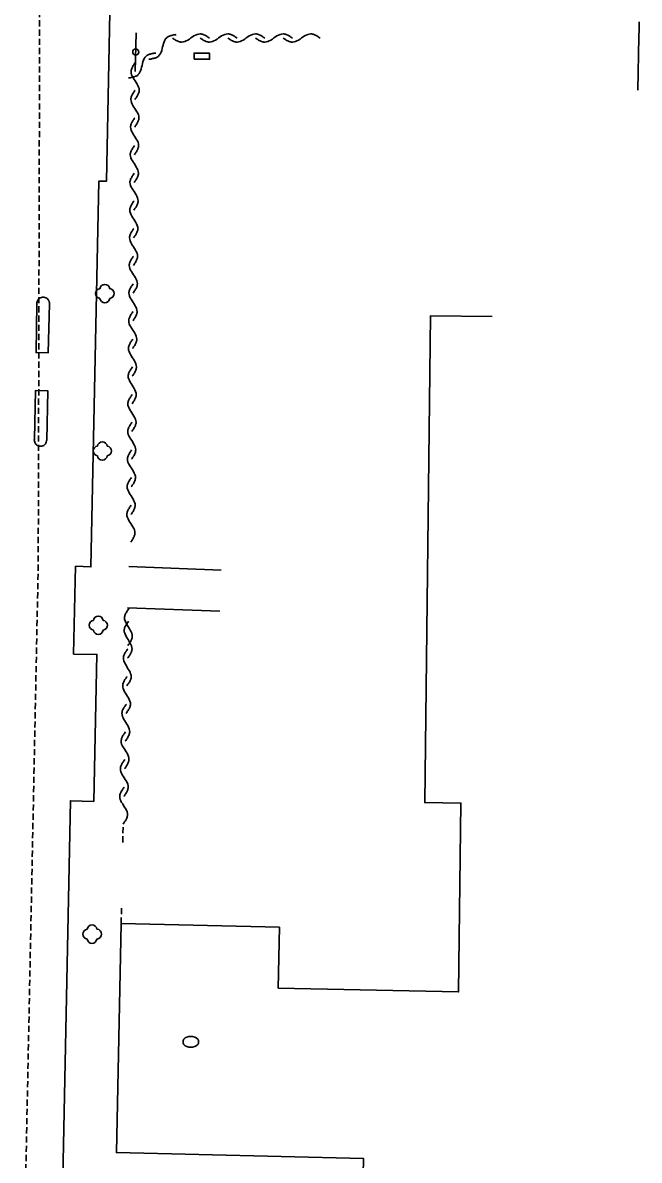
# Model space of a CAD drawing. Header units: millimetres. Extents: x 107999 to 109001, y 146999 to 148001.
# Drawn here: x 108179.4 to 108229.5, y 147292 to 147384.5 of the extents above; entities that cross this region are included whole.
import ezdxf
from ezdxf.enums import TextEntityAlignment as Align

# ---------------------------------------------------------------- set-up
doc = ezdxf.new("R2010")
doc.units = ezdxf.units.MM
doc.linetypes.add('DASHED', pattern=[0.75, 0.5, -0.25])
for name, color, linetype in [('W0001', 6, 'DASHED'), ('W0008', 7, 'CONTINUOUS'), ('W0100', 7, 'CONTINUOUS'), ('W0112', 1, 'DASHED'), ('W0300', 7, 'CONTINUOUS'), ('W0310', 3, 'CONTINUOUS'), ('W0322', 7, 'CONTINUOUS'), ('W0471', 7, 'CONTINUOUS'), ('W0991', 7, 'CONTINUOUS')]:
    doc.layers.add(name, color=color, linetype=linetype)
doc.styles.get("Standard").update_dxf_attribs({"font": 'romans.shx', "width": 0.85})

msp = doc.modelspace()

# ---------------------------------------------------------------- linework, layer by layer
at = {"layer": 'W0001', "flags": 128}
msp.add_lwpolyline([(108187.445, 147417.219), (108185.586, 147414.125), (108184.203, 147411.375), (108182.195, 147404.688), (108180.789, 147395.078), (108180.648, 147340.438), (108178.625, 147241.438), (108177.969, 147209.859), (108177.188, 147170.172), (108176.664, 147146.641), (108176.543, 147140.368), (108175.898, 147106.844)], dxfattribs=at)
at = {"layer": 'W0008'}
for points in [[(108180.477, 147184.844), (108181, 147209.828), (108182.289, 147209.797), (108182.914, 147241.359), (108181.656, 147241.375), (108183.266, 147321.266), (108185.156, 147321.203), (108185.414, 147333.156), (108183.523, 147333.188), (108183.68, 147340.328), (108184.914, 147340.266), (108183.68, 147340.328), (108184.93, 147340.266), (108185.586, 147371.641), (108186.188, 147371.625), (108186.672, 147395.016)], [(108229.49, 147383.359), (108229.498, 147383.406), (108229.49, 147383.438), (108229.498, 147383.469), (108229.498, 147383.516), (108229.498, 147383.547), (108229.498, 147383.594), (108229.498, 147383.625), (108229.498, 147383.656), (108229.506, 147383.703), (108229.506, 147383.734), (108229.506, 147383.781), (108229.506, 147383.813), (108229.514, 147384.078), (108229.514, 147384.328), (108229.522, 147384.578)], [(108229.405, 147379.031), (108229.49, 147383.359)], [(108181.555, 147361.656), (108181.461, 147357.688), (108180.469, 147357.703), (108180.547, 147361.672), (108180.547, 147361.75), (108180.562, 147361.828), (108180.594, 147361.906), (108180.641, 147361.984), (108180.695, 147362.062), (108180.758, 147362.109), (108180.836, 147362.156), (108180.922, 147362.188), (108181.008, 147362.203), (108181.094, 147362.203), (108181.18, 147362.188), (108181.258, 147362.156), (108181.336, 147362.109), (108181.406, 147362.062), (108181.461, 147361.984), (108181.508, 147361.922), (108181.539, 147361.828), (108181.555, 147361.75), (108181.555, 147361.656)], [(108180.336, 147350.656), (108180.328, 147350.578), (108180.336, 147350.484), (108180.359, 147350.406), (108180.398, 147350.328), (108180.453, 147350.25), (108180.516, 147350.188), (108180.594, 147350.141), (108180.672, 147350.109), (108180.758, 147350.094), (108180.844, 147350.078), (108180.93, 147350.094), (108181.016, 147350.125), (108181.094, 147350.156), (108181.164, 147350.203), (108181.227, 147350.266), (108181.273, 147350.344), (108181.305, 147350.422), (108181.328, 147350.516), (108181.336, 147350.578), (108181.422, 147354.594), (108180.43, 147354.625), (108180.336, 147350.656)], [(108188.023, 147340.297), (108195.523, 147340.016)], [(108187.906, 147336.953), (108195.406, 147336.688)]]:
    msp.add_lwpolyline(points, dxfattribs=at)
at = {"layer": 'W0100'}
msp.add_lwpolyline([(108190.461, 147216.922), (108185.461, 147217.031), (108185.812, 147234.109), (108194.266, 147233.984), (108194.172, 147229.422), (108205.789, 147229.188), (108207.086, 147292.188), (108187, 147292.656), (108187.383, 147311.281), (108200.266, 147310.984), (108200.164, 147306.031), (108214.836, 147305.719), (108215.016, 147321.078), (108212.078, 147321.109), (108212.555, 147360.688), (108217.555, 147360.625)], dxfattribs=at)
at = {"layer": 'W0112'}
for points in [[(108187.523, 147317.875), (108187.547, 147319.359)], [(108187.383, 147311.281), (108187.43, 147312.781)]]:
    msp.add_lwpolyline(points, dxfattribs=at)
at = {"layer": 'W0300'}
for centre, radius, start, end in [((108185.711, 147362.5), 0.393, 96.8428, 263.1572), ((108186.062, 147362.844), 0.401, 6.7098, 173.2902), ((108186.414, 147362.5), 0.409, 276.5819, 83.4181), ((108186.062, 147362.141), 0.401, 186.7098, 353.2902), ((108185.508, 147349.703), 0.393, 96.8428, 263.1572), ((108185.859, 147350.047), 0.401, 6.7098, 173.2902), ((108186.211, 147349.703), 0.393, 275.7106, 83.1572), ((108185.859, 147349.344), 0.4, 184.4846, 355.5154), ((108185.531, 147335.875), 0.401, 6.7098, 173.2902), ((108185.18, 147335.531), 0.393, 95.7106, 264.2894), ((108185.531, 147335.172), 0.392, 184.5739, 355.4261), ((108185.883, 147335.531), 0.393, 276.8428, 83.1572), ((108185.023, 147310.766), 0.401, 6.7098, 173.2902), ((108184.672, 147310.422), 0.393, 95.7106, 264.2894), ((108185.375, 147310.422), 0.409, 276.5819, 83.4181), ((108185.023, 147310.062), 0.393, 186.8428, 353.1572)]:
    msp.add_arc(centre, radius, start, end, dxfattribs=at)
at = {"layer": 'W0310'}
for points in [[(108189.648, 147381.547), (108189.727, 147381.562), (108189.797, 147381.562), (108189.867, 147381.578), (108189.945, 147381.594), (108190.016, 147381.609), (108190.078, 147381.625), (108190.148, 147381.641), (108190.211, 147381.672), (108190.273, 147381.688), (108190.328, 147381.719), (108190.383, 147381.75), (108190.43, 147381.797), (108190.516, 147381.891), (108190.578, 147382), (108190.641, 147382.125), (108190.688, 147382.266), (108190.727, 147382.406), (108190.766, 147382.547), (108190.797, 147382.688), (108190.836, 147382.828), (108190.883, 147382.969), (108190.945, 147383.094), (108191.008, 147383.203), (108191.094, 147383.297), (108191.141, 147383.344), (108191.195, 147383.375), (108191.25, 147383.406), (108191.312, 147383.422), (108191.375, 147383.453), (108191.445, 147383.469), (108191.508, 147383.484), (108191.578, 147383.5), (108191.656, 147383.516), (108191.727, 147383.531), (108191.797, 147383.531), (108191.875, 147383.547)], [(108191.562, 147383.266), (108191.625, 147383.219), (108191.688, 147383.188), (108191.75, 147383.141), (108191.812, 147383.109), (108191.875, 147383.078), (108191.938, 147383.047), (108192, 147383.016), (108192.062, 147382.984), (108192.125, 147382.969), (108192.188, 147382.953), (108192.25, 147382.938), (108192.312, 147382.938), (108192.445, 147382.953), (108192.562, 147382.984), (108192.688, 147383.047), (108192.812, 147383.109), (108192.938, 147383.188), (108193.062, 147383.281), (108193.188, 147383.359), (108193.312, 147383.438), (108193.438, 147383.5), (108193.562, 147383.562), (108193.688, 147383.594), (108193.812, 147383.609), (108193.875, 147383.609), (108193.938, 147383.594), (108194, 147383.578), (108194.062, 147383.562), (108194.125, 147383.531), (108194.188, 147383.5), (108194.25, 147383.469), (108194.312, 147383.438), (108194.375, 147383.391), (108194.438, 147383.344), (108194.5, 147383.312), (108194.562, 147383.266)], [(108193.812, 147383.266), (108193.875, 147383.219), (108193.938, 147383.188), (108194, 147383.141), (108194.062, 147383.109), (108194.125, 147383.078), (108194.188, 147383.047), (108194.25, 147383.016), (108194.312, 147382.984), (108194.375, 147382.969), (108194.438, 147382.953), (108194.5, 147382.938), (108194.562, 147382.938), (108194.695, 147382.953), (108194.812, 147382.984), (108194.938, 147383.047), (108195.062, 147383.109), (108195.188, 147383.188), (108195.312, 147383.281), (108195.438, 147383.359), (108195.562, 147383.438), (108195.688, 147383.5), (108195.812, 147383.562), (108195.938, 147383.594), (108196.062, 147383.609), (108196.125, 147383.609), (108196.188, 147383.594), (108196.25, 147383.578), (108196.312, 147383.562), (108196.375, 147383.531), (108196.438, 147383.5), (108196.5, 147383.469), (108196.562, 147383.438), (108196.625, 147383.391), (108196.688, 147383.344), (108196.75, 147383.312), (108196.812, 147383.266)], [(108196.062, 147383.266), (108196.125, 147383.219), (108196.188, 147383.188), (108196.25, 147383.141), (108196.312, 147383.109), (108196.375, 147383.078), (108196.438, 147383.047), (108196.5, 147383.016), (108196.562, 147382.984), (108196.625, 147382.969), (108196.688, 147382.953), (108196.75, 147382.938), (108196.812, 147382.938), (108196.945, 147382.953), (108197.062, 147382.984), (108197.188, 147383.047), (108197.312, 147383.109), (108197.438, 147383.188), (108197.562, 147383.281), (108197.688, 147383.359), (108197.812, 147383.438), (108197.938, 147383.5), (108198.062, 147383.562), (108198.188, 147383.594), (108198.312, 147383.609), (108198.375, 147383.609), (108198.438, 147383.594), (108198.5, 147383.578), (108198.562, 147383.562), (108198.625, 147383.531), (108198.688, 147383.5), (108198.75, 147383.469), (108198.812, 147383.438), (108198.875, 147383.391), (108198.938, 147383.344), (108199, 147383.312), (108199.062, 147383.266)], [(108198.312, 147383.266), (108198.375, 147383.219), (108198.438, 147383.188), (108198.5, 147383.141), (108198.562, 147383.109), (108198.625, 147383.078), (108198.688, 147383.047), (108198.75, 147383.016), (108198.812, 147382.984), (108198.875, 147382.969), (108198.938, 147382.953), (108199, 147382.938), (108199.062, 147382.938), (108199.195, 147382.953), (108199.312, 147382.984), (108199.438, 147383.047), (108199.562, 147383.109), (108199.688, 147383.188), (108199.812, 147383.281), (108199.938, 147383.359), (108200.062, 147383.438), (108200.188, 147383.5), (108200.312, 147383.562), (108200.438, 147383.594), (108200.562, 147383.609), (108200.625, 147383.609), (108200.688, 147383.594), (108200.75, 147383.578), (108200.812, 147383.562), (108200.875, 147383.531), (108200.938, 147383.5), (108201, 147383.469), (108201.062, 147383.438), (108201.125, 147383.391), (108201.188, 147383.344), (108201.25, 147383.312), (108201.312, 147383.266)], [(108200.562, 147383.266), (108200.625, 147383.219), (108200.688, 147383.188), (108200.75, 147383.141), (108200.812, 147383.109), (108200.875, 147383.078), (108200.938, 147383.047), (108201, 147383.016), (108201.062, 147382.984), (108201.125, 147382.969), (108201.188, 147382.953), (108201.25, 147382.938), (108201.312, 147382.938), (108201.445, 147382.953), (108201.562, 147382.984), (108201.688, 147383.047), (108201.812, 147383.109), (108201.938, 147383.188), (108202.062, 147383.281), (108202.188, 147383.359), (108202.312, 147383.438), (108202.438, 147383.5), (108202.562, 147383.562), (108202.688, 147383.594), (108202.812, 147383.609), (108202.875, 147383.609), (108202.938, 147383.594), (108203, 147383.578), (108203.062, 147383.562), (108203.125, 147383.531), (108203.188, 147383.5), (108203.25, 147383.469), (108203.312, 147383.438), (108203.375, 147383.391), (108203.438, 147383.344), (108203.5, 147383.312), (108203.562, 147383.266)], [(108187.977, 147380.031), (108188.055, 147380.047), (108188.125, 147380.047), (108188.195, 147380.062), (108188.273, 147380.078), (108188.344, 147380.094), (108188.406, 147380.109), (108188.477, 147380.125), (108188.539, 147380.156), (108188.602, 147380.172), (108188.656, 147380.203), (108188.711, 147380.234), (108188.758, 147380.281), (108188.844, 147380.375), (108188.914, 147380.484), (108188.969, 147380.609), (108189.016, 147380.75), (108189.055, 147380.891), (108189.094, 147381.047), (108189.125, 147381.188), (108189.164, 147381.328), (108189.211, 147381.469), (108189.266, 147381.594), (108189.336, 147381.703), (108189.422, 147381.797), (108189.469, 147381.844), (108189.523, 147381.875), (108189.578, 147381.906), (108189.641, 147381.922), (108189.703, 147381.953), (108189.773, 147381.969), (108189.836, 147381.984), (108189.906, 147382), (108189.984, 147382.016), (108190.055, 147382.031), (108190.125, 147382.031), (108190.203, 147382.047)], [(108188.516, 147378.281), (108188.555, 147378.344), (108188.602, 147378.406), (108188.641, 147378.469), (108188.688, 147378.531), (108188.719, 147378.594), (108188.75, 147378.656), (108188.781, 147378.719), (108188.805, 147378.781), (108188.828, 147378.844), (108188.844, 147378.906), (108188.859, 147378.969), (108188.859, 147379.031), (108188.844, 147379.156), (108188.812, 147379.281), (108188.758, 147379.406), (108188.688, 147379.531), (108188.609, 147379.656), (108188.531, 147379.781), (108188.445, 147379.906), (108188.367, 147380.031), (108188.297, 147380.156), (108188.242, 147380.281), (108188.211, 147380.406), (108188.195, 147380.531), (108188.195, 147380.594), (108188.211, 147380.656), (108188.227, 147380.719), (108188.25, 147380.781), (108188.273, 147380.844), (108188.305, 147380.906), (108188.336, 147380.969), (108188.375, 147381.031), (108188.414, 147381.094), (108188.453, 147381.156), (108188.5, 147381.219), (108188.539, 147381.281)], [(108188.492, 147376.031), (108188.531, 147376.094), (108188.578, 147376.156), (108188.617, 147376.219), (108188.664, 147376.281), (108188.695, 147376.344), (108188.727, 147376.406), (108188.758, 147376.469), (108188.781, 147376.531), (108188.805, 147376.594), (108188.82, 147376.656), (108188.836, 147376.719), (108188.836, 147376.781), (108188.82, 147376.906), (108188.789, 147377.031), (108188.734, 147377.156), (108188.664, 147377.281), (108188.586, 147377.406), (108188.508, 147377.531), (108188.43, 147377.656), (108188.352, 147377.781), (108188.281, 147377.906), (108188.227, 147378.031), (108188.195, 147378.156), (108188.18, 147378.281), (108188.18, 147378.344), (108188.195, 147378.406), (108188.211, 147378.469), (108188.234, 147378.531), (108188.258, 147378.594), (108188.289, 147378.656), (108188.32, 147378.719), (108188.359, 147378.781), (108188.398, 147378.844), (108188.438, 147378.906), (108188.484, 147378.969), (108188.523, 147379.031)], [(108188.469, 147373.781), (108188.508, 147373.844), (108188.555, 147373.906), (108188.594, 147373.969), (108188.641, 147374.031), (108188.672, 147374.094), (108188.703, 147374.156), (108188.734, 147374.219), (108188.758, 147374.281), (108188.781, 147374.344), (108188.797, 147374.406), (108188.812, 147374.469), (108188.812, 147374.531), (108188.797, 147374.656), (108188.766, 147374.781), (108188.711, 147374.906), (108188.641, 147375.031), (108188.562, 147375.156), (108188.484, 147375.281), (108188.406, 147375.406), (108188.328, 147375.531), (108188.258, 147375.656), (108188.203, 147375.781), (108188.172, 147375.906), (108188.156, 147376.031), (108188.156, 147376.094), (108188.172, 147376.156), (108188.188, 147376.219), (108188.211, 147376.281), (108188.234, 147376.344), (108188.266, 147376.406), (108188.297, 147376.469), (108188.336, 147376.531), (108188.375, 147376.594), (108188.414, 147376.656), (108188.461, 147376.719), (108188.5, 147376.781)], [(108188.453, 147371.531), (108188.492, 147371.594), (108188.539, 147371.656), (108188.578, 147371.719), (108188.625, 147371.781), (108188.656, 147371.844), (108188.688, 147371.906), (108188.719, 147371.969), (108188.742, 147372.031), (108188.766, 147372.094), (108188.781, 147372.156), (108188.797, 147372.219), (108188.797, 147372.281), (108188.781, 147372.406), (108188.75, 147372.531), (108188.695, 147372.656), (108188.625, 147372.781), (108188.547, 147372.906), (108188.469, 147373.031), (108188.383, 147373.156), (108188.305, 147373.281), (108188.234, 147373.406), (108188.18, 147373.531), (108188.148, 147373.656), (108188.133, 147373.781), (108188.133, 147373.844), (108188.148, 147373.906), (108188.164, 147373.969), (108188.188, 147374.031), (108188.211, 147374.094), (108188.242, 147374.156), (108188.273, 147374.219), (108188.312, 147374.281), (108188.352, 147374.344), (108188.391, 147374.406), (108188.438, 147374.469), (108188.477, 147374.531)], [(108188.43, 147369.281), (108188.469, 147369.344), (108188.516, 147369.406), (108188.555, 147369.469), (108188.602, 147369.531), (108188.633, 147369.594), (108188.664, 147369.656), (108188.695, 147369.719), (108188.719, 147369.781), (108188.742, 147369.844), (108188.758, 147369.906), (108188.773, 147369.969), (108188.773, 147370.031), (108188.758, 147370.156), (108188.727, 147370.281), (108188.672, 147370.406), (108188.602, 147370.531), (108188.523, 147370.656), (108188.445, 147370.781), (108188.359, 147370.906), (108188.281, 147371.031), (108188.211, 147371.156), (108188.156, 147371.281), (108188.125, 147371.406), (108188.109, 147371.531), (108188.109, 147371.594), (108188.125, 147371.656), (108188.141, 147371.719), (108188.164, 147371.781), (108188.188, 147371.844), (108188.219, 147371.906), (108188.25, 147371.969), (108188.289, 147372.031), (108188.328, 147372.094), (108188.367, 147372.156), (108188.414, 147372.219), (108188.453, 147372.281)], [(108188.406, 147367.031), (108188.445, 147367.094), (108188.492, 147367.156), (108188.531, 147367.219), (108188.578, 147367.281), (108188.609, 147367.344), (108188.641, 147367.406), (108188.672, 147367.469), (108188.695, 147367.531), (108188.719, 147367.594), (108188.734, 147367.656), (108188.75, 147367.719), (108188.75, 147367.781), (108188.734, 147367.906), (108188.703, 147368.031), (108188.648, 147368.156), (108188.578, 147368.281), (108188.5, 147368.406), (108188.422, 147368.531), (108188.344, 147368.656), (108188.266, 147368.781), (108188.195, 147368.906), (108188.141, 147369.031), (108188.109, 147369.156), (108188.094, 147369.281), (108188.094, 147369.344), (108188.109, 147369.406), (108188.125, 147369.469), (108188.148, 147369.531), (108188.172, 147369.594), (108188.203, 147369.656), (108188.234, 147369.719), (108188.273, 147369.781), (108188.312, 147369.844), (108188.352, 147369.906), (108188.398, 147369.969), (108188.438, 147370.031)], [(108188.383, 147364.781), (108188.422, 147364.844), (108188.469, 147364.906), (108188.508, 147364.969), (108188.555, 147365.031), (108188.586, 147365.094), (108188.617, 147365.156), (108188.648, 147365.219), (108188.672, 147365.281), (108188.695, 147365.344), (108188.711, 147365.406), (108188.727, 147365.469), (108188.727, 147365.531), (108188.711, 147365.656), (108188.68, 147365.781), (108188.625, 147365.906), (108188.555, 147366.031), (108188.477, 147366.156), (108188.398, 147366.281), (108188.32, 147366.406), (108188.242, 147366.531), (108188.172, 147366.656), (108188.117, 147366.781), (108188.086, 147366.906), (108188.07, 147367.031), (108188.07, 147367.094), (108188.086, 147367.156), (108188.102, 147367.219), (108188.125, 147367.281), (108188.148, 147367.344), (108188.18, 147367.406), (108188.211, 147367.469), (108188.25, 147367.531), (108188.289, 147367.594), (108188.328, 147367.656), (108188.375, 147367.719), (108188.414, 147367.781)], [(108188.359, 147362.531), (108188.406, 147362.594), (108188.445, 147362.656), (108188.484, 147362.719), (108188.531, 147362.781), (108188.562, 147362.844), (108188.602, 147362.906), (108188.633, 147362.969), (108188.656, 147363.031), (108188.68, 147363.094), (108188.695, 147363.156), (108188.703, 147363.219), (108188.711, 147363.281), (108188.703, 147363.422), (108188.664, 147363.531), (108188.609, 147363.656), (108188.547, 147363.781), (108188.469, 147363.906), (108188.383, 147364.031), (108188.305, 147364.156), (108188.227, 147364.297), (108188.148, 147364.406), (108188.094, 147364.531), (108188.062, 147364.656), (108188.047, 147364.781), (108188.047, 147364.844), (108188.062, 147364.906), (108188.078, 147364.969), (108188.102, 147365.031), (108188.125, 147365.094), (108188.156, 147365.156), (108188.188, 147365.219), (108188.227, 147365.281), (108188.266, 147365.344), (108188.305, 147365.406), (108188.352, 147365.469), (108188.391, 147365.531)], [(108188.344, 147360.281), (108188.383, 147360.344), (108188.43, 147360.406), (108188.469, 147360.469), (108188.516, 147360.531), (108188.547, 147360.594), (108188.578, 147360.656), (108188.609, 147360.719), (108188.633, 147360.781), (108188.656, 147360.844), (108188.672, 147360.906), (108188.688, 147360.969), (108188.688, 147361.031), (108188.672, 147361.156), (108188.641, 147361.281), (108188.586, 147361.406), (108188.516, 147361.531), (108188.438, 147361.656), (108188.359, 147361.781), (108188.273, 147361.906), (108188.195, 147362.031), (108188.125, 147362.156), (108188.07, 147362.281), (108188.039, 147362.406), (108188.023, 147362.531), (108188.023, 147362.594), (108188.039, 147362.656), (108188.055, 147362.719), (108188.078, 147362.781), (108188.102, 147362.844), (108188.133, 147362.906), (108188.164, 147362.969), (108188.203, 147363.031), (108188.242, 147363.094), (108188.281, 147363.156), (108188.328, 147363.219), (108188.367, 147363.281)], [(108188.32, 147358.031), (108188.359, 147358.094), (108188.406, 147358.156), (108188.445, 147358.219), (108188.492, 147358.281), (108188.523, 147358.344), (108188.555, 147358.406), (108188.586, 147358.469), (108188.609, 147358.531), (108188.633, 147358.594), (108188.648, 147358.656), (108188.664, 147358.719), (108188.664, 147358.781), (108188.648, 147358.906), (108188.617, 147359.031), (108188.562, 147359.156), (108188.492, 147359.281), (108188.414, 147359.406), (108188.336, 147359.531), (108188.258, 147359.656), (108188.18, 147359.781), (108188.109, 147359.906), (108188.055, 147360.031), (108188.023, 147360.156), (108188.008, 147360.281), (108188.008, 147360.344), (108188.023, 147360.406), (108188.039, 147360.469), (108188.062, 147360.531), (108188.086, 147360.594), (108188.117, 147360.656), (108188.148, 147360.719), (108188.188, 147360.781), (108188.227, 147360.844), (108188.266, 147360.906), (108188.312, 147360.969), (108188.352, 147361.031)], [(108188.297, 147355.781), (108188.336, 147355.844), (108188.383, 147355.906), (108188.422, 147355.969), (108188.469, 147356.031), (108188.5, 147356.094), (108188.531, 147356.156), (108188.562, 147356.219), (108188.586, 147356.281), (108188.609, 147356.344), (108188.625, 147356.406), (108188.641, 147356.469), (108188.641, 147356.531), (108188.625, 147356.656), (108188.594, 147356.781), (108188.539, 147356.906), (108188.469, 147357.031), (108188.391, 147357.156), (108188.312, 147357.281), (108188.234, 147357.406), (108188.156, 147357.531), (108188.086, 147357.656), (108188.031, 147357.781), (108188, 147357.906), (108187.984, 147358.031), (108187.984, 147358.094), (108188, 147358.156), (108188.016, 147358.219), (108188.039, 147358.281), (108188.062, 147358.344), (108188.094, 147358.406), (108188.125, 147358.469), (108188.164, 147358.531), (108188.203, 147358.594), (108188.242, 147358.656), (108188.289, 147358.719), (108188.328, 147358.781)], [(108188.273, 147353.531), (108188.312, 147353.594), (108188.359, 147353.656), (108188.398, 147353.719), (108188.445, 147353.781), (108188.477, 147353.844), (108188.508, 147353.906), (108188.539, 147353.969), (108188.562, 147354.031), (108188.586, 147354.094), (108188.602, 147354.156), (108188.609, 147354.219), (108188.617, 147354.281), (108188.609, 147354.406), (108188.57, 147354.531), (108188.516, 147354.656), (108188.445, 147354.781), (108188.367, 147354.906), (108188.289, 147355.047), (108188.203, 147355.172), (108188.125, 147355.297), (108188.062, 147355.422), (108188.008, 147355.547), (108187.969, 147355.672), (108187.961, 147355.797), (108187.969, 147355.859), (108187.977, 147355.922), (108187.992, 147355.984), (108188.016, 147356.047), (108188.039, 147356.109), (108188.07, 147356.172), (108188.102, 147356.219), (108188.141, 147356.281), (108188.18, 147356.344), (108188.219, 147356.406), (108188.266, 147356.469), (108188.305, 147356.531)], [(108188.258, 147351.281), (108188.297, 147351.344), (108188.344, 147351.406), (108188.383, 147351.469), (108188.43, 147351.531), (108188.461, 147351.594), (108188.492, 147351.656), (108188.523, 147351.719), (108188.547, 147351.781), (108188.57, 147351.844), (108188.586, 147351.906), (108188.602, 147351.969), (108188.602, 147352.031), (108188.586, 147352.156), (108188.555, 147352.281), (108188.5, 147352.406), (108188.43, 147352.531), (108188.352, 147352.656), (108188.266, 147352.797), (108188.188, 147352.922), (108188.109, 147353.047), (108188.039, 147353.172), (108187.984, 147353.297), (108187.945, 147353.422), (108187.938, 147353.547), (108187.945, 147353.609), (108187.953, 147353.672), (108187.969, 147353.734), (108187.992, 147353.797), (108188.016, 147353.859), (108188.047, 147353.922), (108188.078, 147353.969), (108188.117, 147354.031), (108188.156, 147354.094), (108188.195, 147354.156), (108188.242, 147354.219), (108188.281, 147354.281)], [(108188.234, 147349.031), (108188.273, 147349.094), (108188.32, 147349.156), (108188.359, 147349.219), (108188.406, 147349.281), (108188.438, 147349.344), (108188.469, 147349.406), (108188.5, 147349.469), (108188.523, 147349.531), (108188.547, 147349.594), (108188.562, 147349.656), (108188.57, 147349.719), (108188.578, 147349.781), (108188.57, 147349.906), (108188.531, 147350.031), (108188.477, 147350.156), (108188.406, 147350.281), (108188.328, 147350.406), (108188.25, 147350.547), (108188.164, 147350.672), (108188.086, 147350.797), (108188.023, 147350.922), (108187.969, 147351.047), (108187.93, 147351.172), (108187.922, 147351.297), (108187.93, 147351.359), (108187.938, 147351.422), (108187.953, 147351.484), (108187.977, 147351.547), (108188, 147351.609), (108188.031, 147351.672), (108188.062, 147351.719), (108188.102, 147351.781), (108188.141, 147351.844), (108188.18, 147351.906), (108188.227, 147351.969), (108188.266, 147352.031)], [(108188.211, 147346.781), (108188.25, 147346.844), (108188.297, 147346.906), (108188.336, 147346.969), (108188.383, 147347.031), (108188.414, 147347.094), (108188.445, 147347.156), (108188.477, 147347.219), (108188.5, 147347.281), (108188.523, 147347.344), (108188.539, 147347.406), (108188.547, 147347.469), (108188.555, 147347.531), (108188.547, 147347.656), (108188.508, 147347.781), (108188.453, 147347.906), (108188.383, 147348.031), (108188.305, 147348.156), (108188.227, 147348.297), (108188.141, 147348.422), (108188.062, 147348.547), (108188, 147348.672), (108187.945, 147348.797), (108187.906, 147348.922), (108187.898, 147349.047), (108187.906, 147349.109), (108187.914, 147349.172), (108187.93, 147349.234), (108187.953, 147349.297), (108187.977, 147349.359), (108188.008, 147349.422), (108188.039, 147349.469), (108188.078, 147349.531), (108188.117, 147349.594), (108188.156, 147349.656), (108188.203, 147349.719), (108188.242, 147349.781)], [(108188.188, 147344.531), (108188.227, 147344.594), (108188.273, 147344.656), (108188.312, 147344.719), (108188.359, 147344.781), (108188.391, 147344.844), (108188.422, 147344.906), (108188.453, 147344.969), (108188.477, 147345.031), (108188.5, 147345.094), (108188.516, 147345.156), (108188.523, 147345.219), (108188.531, 147345.281), (108188.523, 147345.406), (108188.484, 147345.531), (108188.43, 147345.656), (108188.359, 147345.781), (108188.281, 147345.906), (108188.203, 147346.047), (108188.117, 147346.172), (108188.039, 147346.297), (108187.977, 147346.422), (108187.922, 147346.547), (108187.883, 147346.672), (108187.875, 147346.797), (108187.883, 147346.859), (108187.891, 147346.922), (108187.906, 147346.984), (108187.93, 147347.047), (108187.953, 147347.109), (108187.984, 147347.172), (108188.016, 147347.219), (108188.055, 147347.281), (108188.094, 147347.344), (108188.133, 147347.406), (108188.18, 147347.469), (108188.219, 147347.531)], [(108188.172, 147342.281), (108188.211, 147342.344), (108188.258, 147342.406), (108188.297, 147342.469), (108188.344, 147342.531), (108188.375, 147342.594), (108188.406, 147342.656), (108188.438, 147342.719), (108188.461, 147342.781), (108188.484, 147342.844), (108188.5, 147342.906), (108188.516, 147342.969), (108188.516, 147343.031), (108188.5, 147343.156), (108188.469, 147343.281), (108188.414, 147343.406), (108188.344, 147343.531), (108188.266, 147343.656), (108188.18, 147343.797), (108188.102, 147343.922), (108188.023, 147344.047), (108187.953, 147344.172), (108187.898, 147344.297), (108187.859, 147344.422), (108187.852, 147344.547), (108187.859, 147344.609), (108187.867, 147344.672), (108187.883, 147344.734), (108187.906, 147344.797), (108187.93, 147344.859), (108187.961, 147344.922), (108187.992, 147344.969), (108188.031, 147345.031), (108188.07, 147345.094), (108188.109, 147345.156), (108188.156, 147345.219), (108188.195, 147345.281)], [(108187.938, 147333.891), (108187.977, 147333.953), (108188.031, 147334.016), (108188.07, 147334.078), (108188.109, 147334.141), (108188.148, 147334.188), (108188.18, 147334.25), (108188.211, 147334.312), (108188.242, 147334.375), (108188.266, 147334.438), (108188.281, 147334.5), (108188.289, 147334.562), (108188.297, 147334.625), (108188.281, 147334.75), (108188.25, 147334.875), (108188.203, 147335), (108188.133, 147335.125), (108188.062, 147335.25), (108187.977, 147335.375), (108187.898, 147335.5), (108187.828, 147335.641), (108187.758, 147335.766), (108187.711, 147335.891), (108187.672, 147336.016), (108187.664, 147336.141), (108187.672, 147336.203), (108187.68, 147336.266), (108187.695, 147336.328), (108187.719, 147336.391), (108187.75, 147336.453), (108187.781, 147336.516), (108187.812, 147336.578), (108187.852, 147336.641), (108187.891, 147336.703), (108187.938, 147336.766), (108187.977, 147336.828), (108188.023, 147336.891)], [(108187.914, 147332.859), (108187.953, 147332.922), (108188.008, 147332.984), (108188.047, 147333.047), (108188.086, 147333.109), (108188.125, 147333.156), (108188.156, 147333.219), (108188.188, 147333.281), (108188.219, 147333.344), (108188.234, 147333.406), (108188.258, 147333.469), (108188.266, 147333.531), (108188.273, 147333.594), (108188.258, 147333.719), (108188.227, 147333.844), (108188.18, 147333.969), (108188.109, 147334.094), (108188.031, 147334.219), (108187.953, 147334.359), (108187.875, 147334.484), (108187.805, 147334.609), (108187.734, 147334.75), (108187.68, 147334.875), (108187.648, 147335), (108187.641, 147335.125), (108187.648, 147335.188), (108187.656, 147335.25), (108187.672, 147335.312), (108187.695, 147335.375), (108187.727, 147335.438), (108187.758, 147335.5), (108187.789, 147335.562), (108187.828, 147335.609), (108187.867, 147335.672), (108187.906, 147335.734), (108187.953, 147335.797), (108187.992, 147335.859)], [(108187.852, 147330.609), (108187.891, 147330.672), (108187.945, 147330.734), (108187.984, 147330.797), (108188.023, 147330.859), (108188.062, 147330.906), (108188.094, 147330.969), (108188.125, 147331.031), (108188.156, 147331.094), (108188.172, 147331.156), (108188.195, 147331.219), (108188.203, 147331.281), (108188.211, 147331.344), (108188.195, 147331.469), (108188.164, 147331.594), (108188.117, 147331.719), (108188.047, 147331.844), (108187.969, 147331.969), (108187.891, 147332.109), (108187.812, 147332.234), (108187.742, 147332.359), (108187.672, 147332.5), (108187.617, 147332.625), (108187.586, 147332.75), (108187.578, 147332.875), (108187.586, 147332.938), (108187.594, 147333), (108187.609, 147333.062), (108187.633, 147333.125), (108187.664, 147333.188), (108187.695, 147333.25), (108187.727, 147333.312), (108187.766, 147333.359), (108187.805, 147333.422), (108187.844, 147333.484), (108187.891, 147333.547), (108187.93, 147333.609)], [(108187.789, 147328.359), (108187.836, 147328.422), (108187.875, 147328.484), (108187.914, 147328.547), (108187.961, 147328.609), (108188, 147328.672), (108188.031, 147328.734), (108188.062, 147328.797), (108188.094, 147328.859), (108188.117, 147328.922), (108188.133, 147328.984), (108188.141, 147329.047), (108188.148, 147329.109), (108188.141, 147329.234), (108188.109, 147329.359), (108188.055, 147329.5), (108187.992, 147329.625), (108187.914, 147329.75), (108187.836, 147329.875), (108187.75, 147330), (108187.672, 147330.125), (108187.609, 147330.25), (108187.555, 147330.375), (108187.523, 147330.5), (108187.516, 147330.625), (108187.523, 147330.688), (108187.531, 147330.75), (108187.547, 147330.812), (108187.57, 147330.875), (108187.602, 147330.938), (108187.633, 147331), (108187.664, 147331.062), (108187.703, 147331.109), (108187.742, 147331.172), (108187.789, 147331.234), (108187.828, 147331.297), (108187.875, 147331.359)], [(108187.727, 147326.109), (108187.773, 147326.172), (108187.812, 147326.234), (108187.852, 147326.297), (108187.898, 147326.359), (108187.938, 147326.422), (108187.969, 147326.484), (108188, 147326.547), (108188.031, 147326.609), (108188.055, 147326.672), (108188.07, 147326.734), (108188.078, 147326.797), (108188.086, 147326.859), (108188.078, 147326.984), (108188.047, 147327.109), (108187.992, 147327.25), (108187.93, 147327.375), (108187.852, 147327.5), (108187.773, 147327.625), (108187.688, 147327.75), (108187.609, 147327.875), (108187.547, 147328), (108187.492, 147328.125), (108187.461, 147328.25), (108187.453, 147328.375), (108187.461, 147328.438), (108187.469, 147328.5), (108187.484, 147328.562), (108187.508, 147328.625), (108187.539, 147328.688), (108187.57, 147328.75), (108187.602, 147328.812), (108187.641, 147328.859), (108187.68, 147328.922), (108187.727, 147328.984), (108187.766, 147329.047), (108187.812, 147329.109)], [(108187.672, 147323.859), (108187.719, 147323.922), (108187.758, 147323.984), (108187.797, 147324.047), (108187.836, 147324.109), (108187.875, 147324.172), (108187.914, 147324.234), (108187.945, 147324.297), (108187.969, 147324.359), (108187.992, 147324.422), (108188.008, 147324.484), (108188.016, 147324.547), (108188.023, 147324.609), (108188.016, 147324.734), (108187.984, 147324.859), (108187.93, 147325), (108187.867, 147325.125), (108187.789, 147325.25), (108187.711, 147325.375), (108187.625, 147325.5), (108187.547, 147325.625), (108187.484, 147325.75), (108187.43, 147325.875), (108187.398, 147326), (108187.391, 147326.125), (108187.398, 147326.188), (108187.406, 147326.25), (108187.422, 147326.312), (108187.445, 147326.375), (108187.477, 147326.438), (108187.508, 147326.5), (108187.539, 147326.562), (108187.578, 147326.609), (108187.617, 147326.672), (108187.664, 147326.734), (108187.703, 147326.797), (108187.75, 147326.859)], [(108187.609, 147321.609), (108187.656, 147321.672), (108187.695, 147321.734), (108187.734, 147321.797), (108187.773, 147321.859), (108187.812, 147321.922), (108187.852, 147321.984), (108187.883, 147322.047), (108187.906, 147322.109), (108187.93, 147322.172), (108187.945, 147322.234), (108187.953, 147322.297), (108187.961, 147322.359), (108187.953, 147322.484), (108187.922, 147322.609), (108187.867, 147322.75), (108187.805, 147322.875), (108187.727, 147323), (108187.648, 147323.125), (108187.562, 147323.25), (108187.484, 147323.375), (108187.422, 147323.5), (108187.367, 147323.625), (108187.336, 147323.75), (108187.328, 147323.875), (108187.336, 147323.938), (108187.344, 147324), (108187.359, 147324.062), (108187.383, 147324.125), (108187.414, 147324.188), (108187.445, 147324.25), (108187.477, 147324.312), (108187.516, 147324.359), (108187.555, 147324.422), (108187.602, 147324.484), (108187.641, 147324.547), (108187.688, 147324.609)], [(108187.547, 147319.359), (108187.594, 147319.422), (108187.633, 147319.484), (108187.672, 147319.547), (108187.719, 147319.609), (108187.758, 147319.672), (108187.789, 147319.734), (108187.82, 147319.797), (108187.852, 147319.859), (108187.875, 147319.922), (108187.891, 147319.984), (108187.898, 147320.047), (108187.906, 147320.109), (108187.898, 147320.234), (108187.867, 147320.359), (108187.812, 147320.484), (108187.75, 147320.625), (108187.672, 147320.75), (108187.594, 147320.875), (108187.516, 147321), (108187.43, 147321.125), (108187.367, 147321.25), (108187.312, 147321.375), (108187.281, 147321.5), (108187.273, 147321.625), (108187.281, 147321.688), (108187.289, 147321.75), (108187.305, 147321.812), (108187.328, 147321.875), (108187.359, 147321.938), (108187.391, 147322), (108187.422, 147322.062), (108187.461, 147322.109), (108187.5, 147322.172), (108187.539, 147322.234), (108187.586, 147322.297), (108187.625, 147322.359)]]:
    msp.add_lwpolyline(points, dxfattribs=at)
at = {"layer": 'W0322'}
msp.add_lwpolyline([(108188.531, 147380.562), (108188.625, 147383.688)], dxfattribs=at)
msp.add_circle((108188.578, 147382.125), 0.25, dxfattribs=at)
at = {"layer": 'W0471'}
msp.add_lwpolyline([(108193.328, 147381.547), (108193.32, 147382.047), (108194.57, 147382.047), (108194.578, 147381.547), (108193.328, 147381.547)], dxfattribs=at)

# ---------------------------------------------------------------- texts
at = {"layer": 'W0991'}
msp.add_text('O', height=1.25, rotation=90, dxfattribs=at).set_placement((108193.056, 147301.667), align=Align.MIDDLE)

doc.saveas('drawing.dxf')
